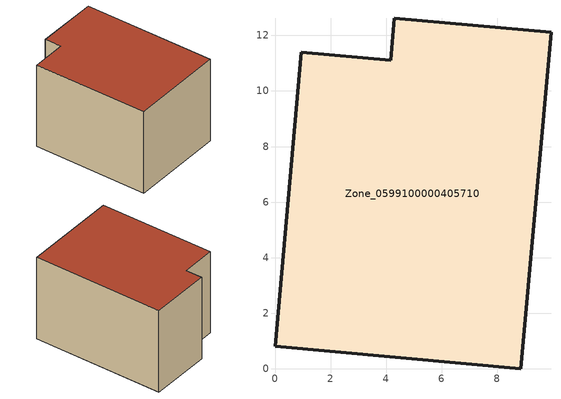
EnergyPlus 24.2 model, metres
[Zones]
Zone_0599100000405710
 floor ground (C_G): 8.85,0 0,0.8 0.95,11.39 4.16,11.1 4.3,12.62 9.94,12.11 z0
 wall outside (C_F): 8.85,0 9.94,12.11 4.3,12.62 4.16,11.1 0.95,11.39 0,0.8 8.85,0 z0:7.97
 roof outside (C_R): 0,0.8 8.85,0 9.94,12.11 4.3,12.62 4.16,11.1 0.95,11.39 z7.97
[BUILDING]
Pand.0599100000405710: North Axis=0; Terrain=City; Loads Convergence Tolerance Value=0.04; Temperature Convergence Tolerance Value=0.4; Solar Distribution=FullExterior; Maximum Number of Warmup Days=25; Minimum Number of Warmup Days=1
[Site:Location]
Rotterdam.The.Hague.AP_ZH_NLD Design_Conditions: Latitude=51.96; Longitude=4.45; Time Zone=1; Elevation=-4.5
[SITE:GROUNDTEMPERATURE:BUILDINGSURFACE]
18, 18, 18, 18, 18, 18, 18, 18, 18, 18, 18, 18
[MATERIAL] Thermal Absorptance=0.9; Solar Absorptance=0.7; Visible Absorptance=0.7
Name | Roughness | Thickness | Conductivity | Density | Specific Heat
G.TC.1992-2005 | MediumSmooth | 0.15 | 0.06 | 540 | 1210
F.TC.1992-2005 | Rough | 0.3 | 0.12 | 1920 | 840
R.TC.1992-2005 | MediumRough | 0.2 | 0.08 | 1500 | 1000
[CONSTRUCTION]
C_G: G.TC.1992-2005
C_F: F.TC.1992-2005
C_R: R.TC.1992-2005
[ZONE]
Zone_0599100000405710: Type=1; Multiplier=1; Ceiling Height=Autocalculate; Volume=Autocalculate; Floor Area=autocalculate; Part of Total Floor Area=Yes
[ZONEINFILTRATION:DESIGNFLOWRATE]
Infil_Zone_0599100000405710: Zone or ZoneList or Space or SpaceList=Zone_0599100000405710; Schedule=AlwaysOn; Design Flow Rate Calculation Method=Flow/Area; Flow Rate per Floor Area=0.0015; Constant Term Coefficient=1; Temperature Term Coefficient=0; Velocity Term Coefficient=0; Velocity Squared Term Coefficient=0
[HVACTEMPLATE:ZONE:IDEALLOADSAIRSYSTEM]
Zone_0599100000405710: Maximum Heating Supply Air Temperature=50; Minimum Cooling Supply Air Temperature=13; Maximum Heating Supply Air Humidity Ratio=0.0156; Minimum Cooling Supply Air Humidity Ratio=0.0077; Heating Limit=NoLimit; Cooling Limit=NoLimit; Dehumidification Control Type=ConstantSensibleHeatRatio; Cooling Sensible Heat Ratio=0.7; Dehumidification Setpoint=60; Humidification Control Type=None; Humidification Setpoint=30; Outdoor Air Method=None; Outdoor Air Flow Rate per Person=0.00944; Outdoor Air Flow Rate per Zone Floor Area=0; Outdoor Air Flow Rate per Zone=0; Demand Controlled Ventilation Type=None; Outdoor Air Economizer Type=NoEconomizer; Heat Recovery Type=None; Sensible Heat Recovery Effectiveness=0.7; Latent Heat Recovery Effectiveness=0.65
[ZONECONTROL:THERMOSTAT]
ThermostatControl_Zone_0599100000405710: Zone or ZoneList=Zone_0599100000405710; Control Type Schedule=DualSetpointControlType; Control 1=Thermostat_Zone_0599100000405710; Temperature Difference Between Cutout And Setpoint=0
[THERMOSTATSETPOINT:DUALSETPOINT]
Thermostat_Zone_0599100000405710: Heating Setpoint Temperature Schedule=HeatingSetpoint_Zone_0599100000405710; Cooling Setpoint Temperature Schedule=CoolingSetpoint_Zone_0599100000405710
[SCHEDULE:COMPACT]
HeatingSetpoint_Zone_0599100000405710: Through: 12/31, For: AllDays, Until: 24:00, 21
CoolingSetpoint_Zone_0599100000405710: Through: 12/31, For: AllDays, Until: 24:00, 24
DualSetpointControlType: Through: 12/31, For: AllDays, Until: 24:00, 4
AlwaysOn: Through: 12/31, For: AllDays, Until: 24:00, 1
